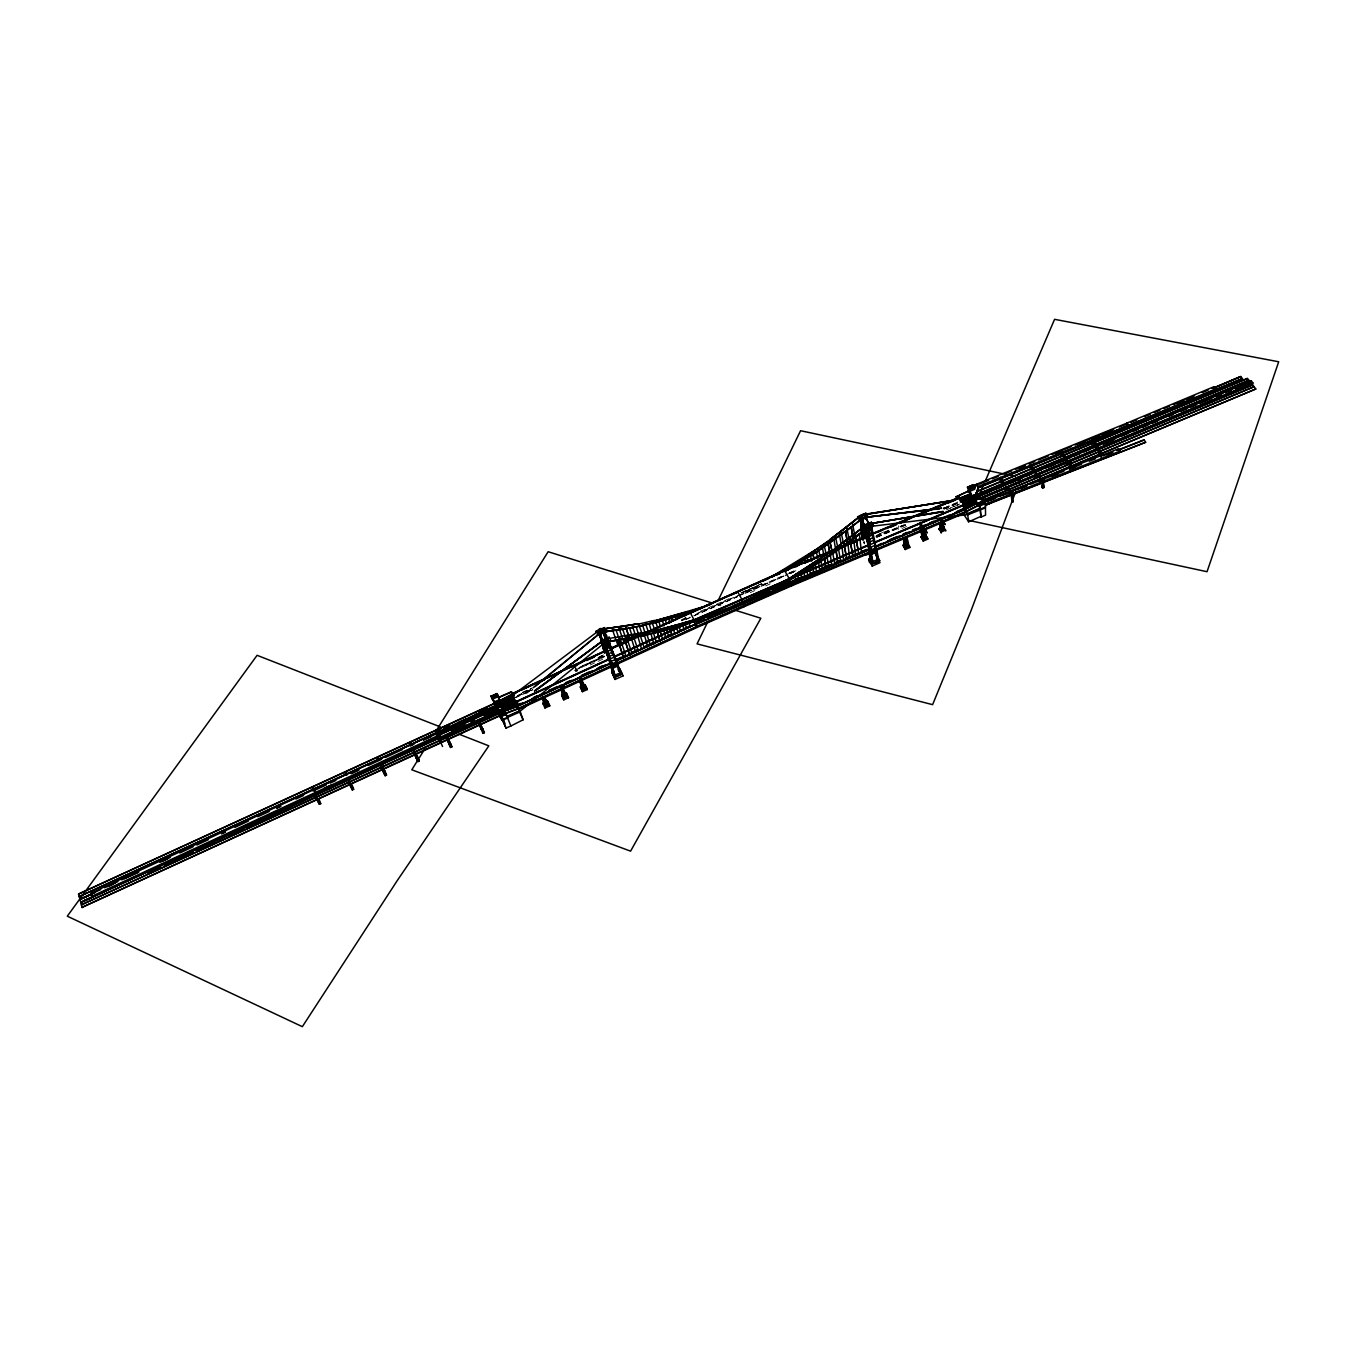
<?xml version="1.0" encoding="UTF-8"?>
<svg xmlns="http://www.w3.org/2000/svg" width="1346" height="1346" viewBox="0 0 1346 1346"><rect width="100%" height="100%" fill="white"/><g stroke="black" fill="none" stroke-linecap="round" stroke-linejoin="round"><path stroke-width="0.75" stroke-dasharray="5 3.75" d="M864.233 542.421L864.267 541.529L863.711 542.775L864.755 542.32M526.572 693.106L531.35 688.95M526.841 693.257L531.62 689.102M756.301 586.318L761.651 583.642M599.677 656.612L603.479 654.879M522.399 692.366L531.872 688.025M598.095 657.639L603.765 655.031M522.534 692.685L531.99 688.344M598.213 657.958L603.883 655.367M681.446 619.766L687.133 617.158M517.436 695.613L530.795 689.472M582.33 665.816L603.345 656.192M681.614 620.27L687.335 617.646M517.15 695.932L532.293 688.984M579.621 667.263L604.236 655.973M681.833 620.355L687.52 617.747M516.898 696.471L532.427 689.303M577.855 668.457L604.371 656.326M681.934 620.691L689.943 617.057M513.701 698.322L532.696 689.657M578.174 668.726L604.791 656.562M686.258 619.126L690.162 617.393M515.703 697.665L532.764 689.825M574.473 670.678L604.825 656.764M686.359 619.328L690.162 617.595M590.137 664.991L603.412 658.901M741.814 592.745L754.433 587.007M741.898 592.963L754.534 587.176M741.04 592.745L762.206 583.457M744.641 591.466L761.937 583.861M700.526 611.202L731.265 597.708M744.725 591.803L762.021 584.198M697.077 613.473L783.608 575.482M695.243 614.651L737.541 596.076M739.055 595.454L784.365 575.55M693.947 615.694L737.389 596.615M739.139 595.79L784.617 575.869M693.947 615.896L737.356 596.833M744.91 593.502L786.434 575.264M863.947 543.077L863.223 541.984L864.485 542.842M750.244 592.644L756.015 590.103M765.655 585.88L771.426 583.34M879.375 533.874L885.13 531.451M876.162 535.523L889.723 529.819M876.212 535.859L889.79 530.173M789.21 572.908L795.032 570.468M876.33 536.364L903.418 525.007M944.068 507.964L959.563 501.469M789.362 573.026L795.116 570.62M875.691 536.818L904.478 524.755M944.774 507.846L956.283 503.017M785.61 574.978L795.907 570.67M876.751 536.751L905.841 524.536M944.64 508.266L956.367 503.37M790.169 573.446L795.923 571.04L790.287 573.665M876.65 537.189L905.471 525.091M943.899 508.973L959.277 502.512M876.768 537.374L905.707 525.041M944.034 509.158L961.33 501.907M950.091 508.081L959.698 504.043M901.971 528.473L907.726 526.05M946.137 509.949L951.891 507.526M953.809 506.719L959.563 504.296M943.529 507.863L949.704 507.173M943.395 508.199L951.622 507.257M943.31 508.435L951.572 507.492M716.863 604.489L720.833 605.734M685.686 618.924L683.802 613.153M575.735 667.734L577.4 670.964M575.146 667.582L576.828 670.846M575.869 671.25L577.148 670.678L575.634 671.368L575.23 669.652M898.438 525.815L898.152 529.668M864.317 542.32L864.519 543.565M863.913 542.219L864.368 543.902M957.46 501.839L957.814 505.373"/><path stroke-width="1.5" d="M688.916 613.423L638.828 626.243L655.586 622.777L688.816 612.952L638.913 626.428L622.205 629.44L638.98 626.109M643.556 635.144L610.411 641.268L643.59 635.632L676.887 626.967L643.506 635.699L676.819 627.32L726.487 609.755C776.272 589.43 823.819 563.2 865.697 529.315L836.808 550.514L806.641 569.964M1127.107 424.276L1127.107 423.014L1213.705 386.807L1215.404 390.323M688.21 612.11L702.982 606.878L654.526 620.927L688.126 611.639M973.108 485.67L1127.107 423.014L1128.806 425.269L1128.806 426.531L978.576 487.673L977.011 485.334M940.635 512.119L871.198 523.51L942.923 511.682M622.205 629.205L605.666 631.678L622.205 629.44M977.785 498.39L987.779 501.385L977.768 498.676L977.667 497.448L987.611 500.073L989.31 503.673L985.491 505.272L1145.665 442.279L1144.05 439.755L1116.692 450.489M1145.665 442.279L985.423 504.868M609.015 638.458L659.17 629.928L692.702 620.287L659.17 629.928M1096.384 450.321L1095.694 449.362L1097.646 449.766L1096.384 450.321L1096.452 446.922M1030.565 469.014L1030.346 465.144M604.287 628.885L637.853 623.905L604.287 628.885L621.129 626.563M1041.955 487.117L1042.864 481.767L1043.924 487.521L1042.645 488.093L1041.955 487.117L1043.234 486.545M614.247 673L612.598 672.344L614.247 673L612.968 673.555L610.983 666.792M614.331 676.365C612.867 672.714 617.292 675.928 614.331 676.365L611.017 666.842L612.497 667.212L611.791 667.936L611.017 666.842M618.824 670.981C617.377 667.33 621.768 670.544 618.824 670.981L618.47 669.77L619.614 669.383L618.319 669.955M620.203 673.774C618.756 670.123 623.148 673.353 620.203 673.774L620.304 671.301L621.179 672.899L620.22 673.32M871.821 562.948L869.937 552.937L870.963 552.483L873.066 562.392L871.821 562.948C869.785 561.602 874.345 560.861 871.232 561.972M872.847 526.168L967.522 514.576M876.953 559.465C880.065 558.354 875.489 559.078 877.542 560.424L878.787 559.886L876.717 549.959L875.691 550.413L876.397 551.507L876.717 549.959M498.138 711.546L501.806 719.858L507.543 718.209L504.868 711.344L498.895 713.969L500.577 717.048M939.373 508.838L867.245 517.116L941.46 508.098M1213.705 386.807L1213.638 388.102L1240.776 376.762L1242.56 378.949L978.525 487.605L975.732 495.614L961.195 501.721M862.349 521.693L862.769 520.263L864.098 538.198M1060.917 456.883L1061.153 452.912L1066.991 459.306L1062.549 452.996L1062.583 453.939M1070.07 469.72L1070.322 465.766M1249.172 380.851L1247.439 378.31L976.775 491.441M963.484 502.428L1017.727 478.587L1251.359 380.868L963.265 502.697M999.556 496.321L1255.801 388.977L1252.638 384.704L981.335 498.256M1251.359 380.868L1252.958 383.223L972.418 501.604M1255.801 388.977L989.899 500.005M688.21 611.824L671.351 616.35M675.961 625.167L642.379 633.478L659.153 629.709M870.862 558.775L871.451 559.751L870.206 560.306L869.011 552.096M877.542 560.424L878.046 558.338M1102.34 453.232L1101.297 453.568L1101.23 457.304L1100.877 452.996L1102.34 453.232L1098.773 449.732L1101.583 453.821M1096.031 446.35L1091.976 440.815L1091.926 444.197L1091.572 440.243M978.576 487.673L976.893 484.089L977.045 485.401L973.208 486.916L973.158 484.695L967.505 487.168L969.49 489.978L969.793 493.124L967.505 487.168L971.173 486.428L974.992 487.42L974.773 489.254L969.625 491.408M983.909 502.916L983.876 500.678L978.189 503.185L980.191 506.012L980.948 517.133L985.575 515.097L985.373 503.74L983.455 501.099L978.189 503.185L980.191 506.012M672.277 618.134L655.536 622.289M980.561 516.544L968.632 521.811L967.538 513.735L980.039 508.216L980.948 517.133M492.72 699.23L492.72 697.766L496.994 693.594L498.121 696.858M500.258 717.048L504.868 711.344L510.891 725.965L506.046 728.102L499.787 713.801L498.895 713.969L500.19 714.692L500.258 717.048L506.231 714.406L504.868 711.344L504.548 712.774L506.231 714.406L499.787 713.801L504.161 711.883L504.935 713.649L500.577 715.584M654.56 620.388L637.718 624.275M496.674 694.99L496.994 693.594L491.071 696.185L492.4 699.23L498.34 696.622L496.994 693.594L499.349 699.701L493.965 702.057L491.071 696.185L498.34 696.622L496.674 694.99L497.482 694.637M510.891 725.965L523.106 719.807L519.926 710.722L506.803 716.493M620.96 626.933L637.768 623.736M625.739 635.766L642.379 633.243M605.666 631.678L622.289 628.885M618.05 665.647L616.889 663.292L620.237 672.849L614.92 675.187L605.835 644.498L608.358 643.388L616.922 664.234L617.696 665.345L618.403 664.621L616.922 664.234L618.857 670.056M1215.472 389.028L1128.772 425.269L1128.756 426.463L1242.526 378.512L978.492 487.252L975.648 495.193L960.236 501.755M865.848 514.071L953.725 500.51M871.198 523.51L943.058 511.345M1013.05 498.659L1015.978 491.021M1018.922 483.365L1020.386 479.546M1012.31 500.611L971.004 610.781L932.61 704.665L697.06 643.876L707.996 621.347M602.941 629.928L604.404 627.623L595.958 631.324L597.775 632.755L599.727 632.082M598.802 632.687L597.927 630.584C602.049 624.578 603.26 633.831 604.791 628.414L604.404 627.623M604.32 632.721L605.784 630.416L597.321 634.117L599.155 635.564L601.275 635.228M604.707 633.512L605.784 630.416M980.813 491.425L983.926 484.24M985.474 480.657L1054.574 319.322L1278.7 361.771L1207.042 571.714L968.363 520.313M607.669 639.501L609.132 637.196L600.653 640.915L603.277 642.395L603.126 641.133L607.652 639.131L608.661 641.167L606.39 642.16M607.753 639.67L608.257 641.992L607.534 640.309L609.132 637.196M609.048 642.311L610.529 640.006L602.049 643.741L605.263 644.734L605.75 646.517L609.654 644.818L609.368 642.934L620.304 671.301M609.452 643.119L610.529 640.006M718.798 599.105L800.567 430.72L1014.968 476.316M751.438 597.843L733.301 605.818M866.101 528.372L865.882 526.488L869.028 551.389L868.305 550.278L869.348 549.824L869.583 551.153L869.213 550.127M877.222 550.75L870.643 554.047L870.963 552.483M865.209 515.653L865.848 513.163L864.889 516.174M866.521 518.816L867.497 515.804L865.764 518.95M870.492 525.226L871.451 522.198L871.064 524.587L869.163 525.596M871.434 527.245L873.1 524.873L872.124 527.884L863.509 531.906M435.801 731.4L548.142 551.725L712.909 603.244M424.915 748.797L411.792 769.794L630.584 851.16L760.86 618.235L734.781 610.091M713.144 613.877L742.538 602.217M693.493 622.071L726.386 609.587M869.802 559.128L870.206 560.306M844.548 528.742L830.145 539.41L858.479 517.587L830.246 539.578L800.87 560.037L830.482 539.78L858.327 517.436M985.373 503.74L983.876 500.678L980.039 505.945L985.726 503.438L983.876 500.678L985.726 503.438L979.299 502.916L980.359 504.514L984.515 502.681M533.066 687.789L598.179 634.723M534.951 686.628L598.011 634.74M519.405 711.765L602.739 644.347M863.913 526.471L835.445 548.226L864.065 526.639L849.881 537.66M654.526 620.927L671.435 616.518M786.215 570.502L816.652 551.608L845.995 531.132L816.753 551.776L786.316 570.704L816.955 552.011L860.111 520.246M742.689 602.503L791.179 579.15L836.707 550.346L865.545 529.146M534.513 690.868L601.679 641.672L534.581 691.053M536.516 689.976L601.527 641.504M742.521 602.251L790.439 577.855L835.546 548.394L849.763 537.491M835.731 548.596L790.439 577.855L820.707 558.472M815.558 549.774L771.494 576.811M596.345 632.115L604.791 628.414M597.708 634.908L606.171 631.207M601.056 641.706L609.536 637.987M625.654 636.322L642.53 633.108M602.436 644.532L610.933 640.814M862.231 539.847L860.447 519.169L865.629 516.948L864.452 515.064L860.044 516.982L860.01 518.311L857.621 516.763L865.848 513.163M858.092 517.52L866.319 513.92M861.877 520.852L859.253 519.421L867.497 515.804M859.724 520.162L867.951 516.561M865.764 518.042L869.264 524.604L866.084 517.705L861.676 519.64L865.831 527.262L863.661 526.572L864.654 524.906L871.451 522.198M863.661 526.572L871.922 522.955M871.535 527.396L871.989 528.154L871.703 526.774L867.278 528.709L867.581 530.088L864.839 528.49L873.1 524.873M865.31 529.247L873.571 525.613M800.87 560.037L771.712 577.249M867.245 517.116L941.561 508.266M806.54 569.795L775.296 587.579M771.611 577.047L785.341 568.988M978.727 505.002L966.579 511.228L791.381 584.854L696.824 626.428L518.227 708.484L504.7 713.531M504.834 713.851L518.361 708.787L696.908 626.765L791.465 585.19L966.63 511.581L978.761 505.356M977.28 502.933L964.998 509.209L966.697 512.288L791.599 585.863L697.127 627.421L518.664 709.426L514.778 700.694M965.048 509.562L977.331 503.286M495.446 702.78L511.934 694.401L495.58 703.083L78.405 894.114L514.071 694.3L596.884 632.098M760.406 593.586L763.956 591.786M92.891 897.159L91.225 893.004L436.424 732.729L436.979 733.923M92.151 893.643L82.628 898.068L92.386 893.929M107.394 886.577L114.999 883.043M124.522 878.618L137.864 872.427M162.614 860.935L170.235 857.402M179.758 852.977L193.084 846.785M196.886 845.019L208.31 839.719M221.653 833.527L225.455 831.761M234.978 827.336L248.303 821.144M257.826 816.719L269.25 811.419M276.872 807.886L280.675 806.119M295.918 799.036L303.54 795.503M313.063 791.078L326.388 784.886M330.191 783.12L335.911 780.461M351.138 773.395L358.759 769.862M368.282 765.437L381.608 759.245M385.427 757.478L402.555 749.52M410.177 745.987L413.979 744.22M423.502 739.795L436.827 733.604M80.07 899.532L92.033 893.996L91.225 893.004M221.619 833.813L225.421 832.047M276.872 808.155L280.691 806.389M351.205 773.647L358.827 770.114M423.603 740.014L431.242 736.481M439.688 734.243L514.34 699.785M323.78 788.554L331.402 785.021M436.054 736.329L472.194 719.504M92.1 896.167L437.652 735.69L438.173 736.784L80.928 902.712M437.988 736.38L83.435 901.046L438.14 736.699M147.353 873.117L160.679 866.908M164.498 865.142L193.067 851.85M196.869 850.083L438.779 737.507M179.943 858.344L193.286 852.136M197.088 850.369L214.233 842.394M229.459 835.294L242.785 829.102M246.604 827.319L438.931 737.827M545.214 705.708L542.741 697.716L544.188 697.144L543.246 697.346M562.931 694.889L561.585 689.556M581.388 687.268L579.52 679.78M545.517 705.994L543.161 697.178L545.685 706.347M564.058 698.406L562.157 689.169M581.438 680.773C587.781 702.225 577.316 681.211 581.724 680.117L580.126 676.786M903.889 545.265L903.469 537.29M923.642 538.77C918.897 534.951 919.436 502.31 923.205 541.092L927.798 539.073L925.409 534.547L923.878 535.186M940.164 522.517L939.693 528.49L941.224 533.05M939.643 522.702L939.895 528.81L940.265 522.837M923.44 539.292L923.255 529.685L924.702 529.466L927.31 532.915L922.212 525.209M905.421 547.704L905.757 538.282M941.46 531.233L941.796 521.407L942.082 531.367M498.357 697.43L511.379 691.709L511.682 693.88L604.741 650.993M610.411 648.385L784.567 570.384L867.968 535.439M606.827 650.572L511.884 694.132L515.905 702.242L610.815 658.665M610.613 648.839L784.752 570.839L868.153 535.876M513.819 693.543L517.655 691.794M521.474 690.044L544.407 679.511M553.963 675.137L561.602 671.62M571.158 667.246L582.633 661.98M586.452 660.23L594.091 656.713M613.204 647.948L626.58 641.823M636.136 637.432L641.874 634.807M645.693 633.041L649.512 631.291M653.332 629.541L676.264 619.025M540.705 681.598L544.524 679.831M554.081 675.456L559.818 672.832M586.57 660.55L594.209 657.05M619.042 645.659L626.681 642.143M636.237 637.768L641.975 635.127M668.726 622.861L676.365 619.362M517.941 702.965L439.166 739.139L435.448 730.373L435.969 731.467L439.721 729.633M443.524 727.883L449.228 725.275M478.89 711.782L487.286 707.811M496.809 703.436L513.936 695.579M439.873 729.953L435.919 731.383M500.746 702.006L514.071 695.899M501.267 701.502L500.796 700.391L501.772 702.595L438.594 731.585L439.116 732.678M439.284 731.315L79.078 896.621L448.958 727.261M458.347 722.566L465.968 719.067M452.778 725.511L466.103 719.387M469.922 717.637L481.346 712.387M485.166 710.638L494.689 706.263M438.931 732.258L514.996 697.346M439.065 732.561L513.701 698.322M436.895 733.688L502.243 703.706L501.772 702.595M100.731 889.504L79.969 899.397M104.551 887.754L117.893 881.613M121.712 879.863L138.874 871.989M159.854 862.365L167.493 858.849M438.342 734.529L514.525 700.273L513.364 697.665L502.092 702.595M79.986 899.414L95.246 892.415M108.589 886.274L112.408 884.524M440.394 733.957L513.987 700.324M504.632 709.073L503.185 705.775L439.923 734.798L440.495 736.01M451.785 730.441L465.11 724.333M470.814 721.708L474.616 719.959M484.139 715.584L497.465 709.46M501.284 707.727L516.511 700.728M440.462 735.892L438.224 736.918L442.565 746.508M503.707 706.986L515.215 701.703M608.712 659.086L515.703 701.788L516.982 705.741M867.901 545.08L694.115 619.883L614.399 656.478L609.149 644.684L610.192 646.955M504.346 707.205L610.731 658.48M614.483 656.663L694.25 620.136L695.495 624.073L615.93 660.617M614.6 656.932L694.317 620.321L868.086 545.517M515.568 702.73L80.625 902.358L439.738 737.844M443.557 736.094L456.917 729.953M466.473 725.561L474.095 722.062M477.914 720.312L489.372 715.046M493.191 713.296L497.01 711.546M438.914 738.618L517.133 702.696M439.065 738.92L517.268 703.016M522.585 702.915L81.298 904.882L499.803 712.657L504.01 721.338M499.803 712.657L517.52 706.398L499.803 712.657L520.549 703.47M533.84 697.363L537.643 695.63M549.017 690.397L556.621 686.914M566.111 682.557L569.896 680.807M581.287 675.574L588.875 672.091M598.364 667.734L602.167 665.984M615.442 659.893L621.145 657.269M632.536 652.053L638.223 649.428M645.811 645.945L653.399 642.463M664.789 637.23L670.493 634.605M532.074 698.557L539.662 695.074M549.151 690.717L560.525 685.484M564.327 683.751L571.915 680.252M581.405 675.911L592.795 670.678M596.581 668.928L606.07 664.571M615.559 660.213L625.049 655.855M628.834 654.122L638.324 649.765M645.912 646.265L657.302 641.049M661.088 639.3L670.577 634.942M678.165 631.459L689.556 626.226M610.243 663.225L517.1 706.011L515.855 703.218L498.912 710.654L499.938 712.976M517.184 706.179L612.11 662.569M615.913 660.836L695.646 624.208L616.014 661.155M517.318 706.499L612.228 662.905M500.83 714.978L81.971 907.389L500.964 715.298L505.087 723.643M446.889 738.702L448.235 738.113L448.706 739.206C447.108 743.059 446.922 733.486 446.536 735.892M577.737 681.631L582.481 679.545L582.145 678.636M902.392 538.804L899.33 540.15L899.195 539.174M942.217 521.222L944.421 530.324L942.419 521.541M480.354 724.552L479.681 725.225L480.354 724.552L484.375 732.729L483.029 733.318L482.558 732.224L483.904 731.635L484.375 732.729M561.837 689.051L565.943 697.413L561.568 688.916L562.864 688.344L561.282 684.979M612.077 668.239L610.966 667.162L617.848 664.083L608.796 643.338M865.545 555.175L876.852 550.665L871.787 527.834L871.804 529.802L868.019 531.451L867.11 529.331L868.557 529.668C868.103 534.345 874.698 525.563 868.355 529.331L871.098 553.206M414.804 753.878L416.166 753.289M562.729 688.715L567.356 696.959L562.662 689.152M616.99 664.789L616.939 663.073M875.438 551.086L875.691 552.247M906.396 537.592C909.61 562.022 909.593 531.249 904.024 539.023M941.207 518.462L945.329 524.604L939.609 518.849M561.652 689.186L562.864 688.344M611.437 667.683L618.403 664.621M580.412 681.413L581.724 680.117M875.59 551.574L874.193 549.824M414.77 754.786L415.578 754.332L413.794 749.991L412.97 750.345L414.77 754.786L415.578 754.332L419.279 760.995L417.916 761.584L414.888 755.005M1069.565 466.675L1068.287 467.23L1070.238 467.634M1071.769 466.002C1070.625 467.886 1072.274 463.428 1069.01 462.149L1068.539 463.26M382.23 769.744L383.055 769.256L381.305 764.898L380.497 765.268C381.675 771.09 384.603 769.172 386.521 775.128L385.158 775.733L381.978 768.953L385.158 775.733M612.548 668.339L617.881 666.001M871.215 554.518L876.414 552.23M350.465 784.247L349.741 784.937L350.465 784.247L353.661 789.345L352.299 789.951L347.924 780.226L349.102 780.646M904.091 540.856L905.606 540.183M317.033 799.961L317.774 799.255L320.718 803.68L319.339 804.285L317.033 799.961L317.774 799.255M941.931 525.26L943.092 524.755M923.844 533.353L925.005 532.831M967.572 514.071L980.073 508.569M1011.267 495.025L1012.697 495.513L1011.267 495.025L1011.973 502.243L1013.252 501.671L1012.428 495.261M543.683 701.115L545.652 700.257M563.015 692.567L564.226 692.046M581.825 684.374L583.02 683.852M905.774 541.799L906.935 541.277M384.956 771.123L383.593 771.712L384.031 772.823L385.393 772.234L383.307 768.398M417.664 757.007L416.301 757.596L416.755 758.707L418.118 758.101L415.022 752.33M519.808 712.017L501.806 719.858L498.895 713.969L500.19 714.692M562.477 692.988L564.445 692.113M581.236 684.811L583.188 683.953M904.142 542.674L906.043 541.849M985.642 506.887L980.477 509.158L978.609 503.64M1100.54 456.344L1101.802 455.789L1101.634 452.66L1102.34 453.484M450.237 742.908L448.891 743.497L449.345 744.59L450.708 744.002L447.461 737.642M612.968 673.555L613.053 671.082L613.927 672.68L612.985 673.101M618.369 668.743L619.799 670.106L618.84 670.527M1012.697 495.513L1011.67 495.597L1011.973 502.243M318.279 801.341L319.641 800.735L319.238 799.608L317.858 800.214L318.279 801.341L316.68 798.228M481.33 729.381L482.676 728.792L483.147 729.885L481.801 730.474L479.344 724.585L480.623 724.03L481.094 725.124L479.748 725.713L477.679 720.615M351.188 787.023L352.551 786.434L352.13 785.307L350.768 785.913L351.188 787.023L349.422 783.456M871.165 559.431L870.155 558.455L870.239 559.835L871.451 559.751M941.948 527.11L943.479 526.437L945.817 531.014M984.969 508.031L967.942 514.761L964.005 508.687M1042.511 482.692C1044.563 481.447 1040.694 485.822 1042.645 488.093M542.859 703.235L547.62 701.131L549.757 705.876L544.979 707.979L542.859 703.235L543.212 704.126L547.99 702.023L547.62 701.131M561.635 695.108L566.397 693.022L568.534 697.75L563.772 699.853L561.635 695.108L563.772 699.853M582.229 686.073L583.827 685.383M905.824 543.616L907.355 542.943M580.362 686.948L585.106 684.862L586.94 688.681L587.26 689.573L582.498 691.676L580.362 686.948L582.498 691.676M316.697 798.935L318.935 803.158L320.298 802.553L320.718 803.68M349.388 783.927L351.861 788.823L353.241 788.218L353.661 789.345M923.911 537.02L925.812 536.179M941.964 528.944L943.849 528.12M384.72 774.623L386.083 774.017L386.521 775.128M417.916 761.584L417.479 760.473L418.825 759.884L419.279 760.995M545.046 704.109L547.031 703.235M563.873 695.966L565.842 695.091M450.557 747.467L450.086 746.357L451.448 745.768L451.903 746.862L450.557 747.467L446.838 738.836M582.65 687.772L584.601 686.914M613.877 674.127L615.29 675.49L614.348 675.911M905.875 545.45L907.776 544.608M872.797 562.073L871.872 562.493L871.787 561.114L873.066 562.392M615.122 674.767C612.245 676.348 615.66 673.437 615.61 675.793M923.945 538.837L926.216 537.845M941.981 530.778L944.236 529.786M545.5 705.792L547.856 704.749M564.311 697.649L566.649 696.622M583.054 689.472L585.392 688.445M878.501 559.566L877.592 559.97L877.239 558.153L878.787 559.886M905.925 547.267L908.197 546.274M927.68 538.097L923.07 540.116L920.815 536.566L923.205 541.092M945.7 530.038L941.106 532.057L938.835 528.524L938.936 529.5M549.757 705.876L549.404 704.984L544.625 707.087L544.979 707.979M563.419 698.961L568.197 696.858L568.534 697.75M582.179 690.767L586.94 688.681L584.517 685.467M909.677 546.526L905.067 548.545L905.202 549.521L909.795 547.486L908.18 544.137M614.348 677.509L622.289 673.791L614.348 677.509L611.723 672.142M871.888 564.058C891.288 553.172 868.389 571.68 868.793 558.994M615.021 679.444L612.094 672.243L615.021 679.444L623.013 675.928L619.564 668.962L620.388 670.577M872.208 566.111L869.18 559.078L872.208 566.111L879.998 562.678L877.39 557.429M604.791 633.68L602.924 629.558L598.398 631.543L600.266 635.665L599.391 633.545L603.917 631.577L604.791 633.68L603.614 633.781M597.321 634.117L599.794 634.706M599.778 634.336L604.304 632.368M859.253 519.421L861.204 520.767M599.862 634.521C600.636 644.414 612.026 639.687 604.388 632.536M600.535 635.144L605.111 650.505L606.81 650.741C591.029 615.61 611.824 655.906 605.061 650.421M604.186 633.529L604.152 635.093M861.777 520.7L867.009 529.18L864.839 528.49M862.214 519.606L862.332 522.248L861.524 520.279L862.954 520.582M865.966 519.27L866.084 517.705M601.023 636.187L599.879 634.875L604.892 652.305M604.32 634.74L604.404 632.889L603.395 633.343L605.633 638.627M604.876 635.379L606.76 639.501M866.908 535.59L863.509 536.97L867.531 536.28L862.853 522.349L867.598 536.734L863.543 537.424L867.06 535.944M865.495 524.94L865.125 526.623L863.207 525.815M869.062 523.375L865.175 525.293M603.126 641.487L600.653 640.915M869.482 527.733L868.91 526.236L871.232 526.017L870.054 524.099L865.259 526.353L867.581 530.088M603.647 641.47L610.209 664.571M865.73 527.094L866.706 526.673M608.897 658.244L603.277 643.539M862.988 530.105L862.921 529.214L866.656 528.507M602.049 643.741L604.522 644.313M604.505 643.96L609.048 641.958L609.536 643.287L604.993 645.272L602.84 643.725M604.59 644.128L609.132 642.126M871.804 526.925L867.278 528.709M608.695 642.681C610.075 644.482 605.885 648.385 605.616 644.044L604.606 644.482L605.75 646.517M867.8 529.584L870.559 553.442L867.531 529.146M605.532 646.063L604.657 643.573L610.899 664.1M609.132 642.496L616.468 661.643L614.264 656.865M973.074 485.368L967.925 487.622L969.49 489.978M492.333 696.892L491.071 696.185L492.333 696.892L492.4 699.23M968.363 488.026L969.339 489.894L974.992 487.42L973.158 484.695L969.339 489.894L967.505 487.168L969.137 487.689M973.259 485.872L974.992 487.42L973.158 484.695L974.033 485.536M863.695 534.412L867.934 532.562M973.797 486.663L969.658 488.463L968.615 486.899L972.737 485.082L974.639 487.706M606.945 648.654L610.024 647.308M868.759 533.756L871.754 532.444M695.411 610.361L712.707 602.772M716.543 601.073L749.2 586.755M753.037 585.056L779.923 573.261M695.495 610.697L701.266 608.156M708.938 604.791L712.791 603.109M731.988 594.68L737.759 592.139M762.711 581.186L768.482 578.662M776.171 575.28L780.007 573.598M956.182 496.842L968.582 491.021L956.182 496.842L957.09 498.306M498.491 697.75L511.514 692.029M606.238 650.438L512.203 693.998M610.865 648.402L784.701 570.637L868.002 535.641M867.547 536.246L862.853 522.349M610.647 649.058L610.243 648.133M871.384 535.069L871.569 533.958M607.685 651.279L611.067 649.782M869.079 536.516L872.376 535.052M871.03 534.446L959.614 497.549L872.023 534.261M1062.331 453.148L1061.59 456.395M608.409 653.87L612.127 652.238M869.398 539.258L873.016 537.66M409.857 742.639C412.583 742.773 407.502 742.655 411.052 745.583M1091.236 443.255L1092.498 442.699M377.469 757.512C380.195 757.63 375.113 757.512 378.613 760.473M961.885 500.628L1249.021 380.262L961.936 500.964M500.779 714.39L496.59 705.405L513.381 697.649M346.107 775.397L344.98 772.419L346.41 773.496M344.98 772.419L345.922 772.268M609.132 656.461L613.17 654.694M869.701 541.984L873.638 540.251M312.423 787.343C315.183 787.46 310.051 787.36 313.5 790.354M346.158 772.823L345.098 772.621M868.456 544.188L863.392 529.5L868.103 544.861M497.616 707.693L512.658 701.098M963.315 503.051L991.211 491.071M477.191 717.233L476.282 717.368L477.056 716.93M1000.448 477.342L1005.63 484.947L1000.717 479.193M609.856 659.052L614.213 657.134M870.021 544.709L874.261 542.842M444.937 732.073L444.012 732.207L444.803 731.753M876.347 546.274L964.964 509.04L964.544 504.817L873.857 543.111M966.748 503.724L1252.975 382.853M697.043 622.458L700.829 620.792M740.502 603.345L746.172 600.854M763.165 593.384L766.951 591.718M774.505 588.404L780.175 585.914M785.845 583.424L789.614 581.758M697.144 622.777L704.698 619.463M708.467 617.797L712.253 616.148M717.923 613.658L734.916 606.171M738.685 604.522L750.025 599.542M753.81 597.876L759.464 595.386M763.249 593.721L768.919 591.231M772.688 589.565L789.698 582.095M508.199 706.196L515.737 702.881M610.579 661.626L615.257 659.574M695.495 624.073L870.946 548.731M870.34 547.435L874.9 545.416M966.882 504.935L972.266 502.563M695.731 624.544L870.997 549.067M1007.531 489.54L1007.599 487.841L1012.68 495.261M1037.901 476.097L1038.372 474.97L1043.52 482.356M1034.838 476.888L1036.117 476.333L1035.848 473.136M412.97 750.345L414.147 750.765M610.714 663.561L609.654 664.032L610.411 665.126L610.562 663.864M615.543 661.424L617.023 661.811M956.939 511.497L977.196 502.714M380.497 765.268L381.658 765.689M955.054 512.658L977.23 503.068M611.286 664.201L616.3 661.996M869.836 550.632L868.305 550.278M870.643 550.144L875.523 547.99M347.924 780.226L348.866 780.074M315.267 795.217C317.656 794.998 312.962 796.142 316.916 799.743M499.416 714.406L504.851 712.017M980.325 502.882L983.775 501.368M979.064 504.06L980.039 505.945L978.189 503.185L979.838 503.707M863.896 514.155C852.876 520.465 865.259 511.446 864.082 515.383M602.537 628.767L597.927 630.584M595.958 631.324L598.415 631.897M857.621 516.763L860.01 518.311M602.419 629.945L603.227 631.812L602.453 628.599M602.587 630.281L607.147 639.518M602.234 630.988L603.244 630.551M979.013 506.483L979.417 505.036L979.013 506.483L974.689 499.972M985.39 504.043L1120.175 451.078L1118.476 448.79L987.611 500.073L989.31 503.673M973.225 486.629L977.011 485.031M871.855 533.807L959.446 497.095L964.56 505.036M783.759 571.579L789.58 569.139M793.45 567.507L799.272 565.084M803.141 563.452L863.223 538.265M876.784 532.579L882.606 530.156M886.476 528.524L896.167 524.469M900.037 522.837L911.663 517.958M915.549 516.342L956.232 499.282M807.095 562.174L812.9 559.734M841.973 547.553L847.778 545.113L845.574 531.485L847.896 545.231M851.648 543.498L857.469 541.058M890.396 527.245L896.217 524.805M900.087 523.19L905.908 520.751M948.526 502.882L954.331 500.443M959.748 498.626L971.274 493.797L968.733 489.002L968.346 490.466L972.636 496.91M959.748 499.921L971.492 494.874L960.001 500.056M966.849 497.818L976.237 494.319L977.65 496.741L1022.152 477.763M1026.022 476.148L1031.827 473.725M1035.697 472.093L1041.518 469.67M1045.388 468.055L1070.558 457.522M1074.428 455.907L1080.232 453.467M1084.102 451.852L1089.907 449.429M1093.793 447.797L1099.598 445.375M1103.468 443.759L1115.077 438.897M1120.898 436.457L1128.638 433.227M1132.508 431.612L1138.312 429.172M1142.182 427.557L1148.003 425.134M1151.873 423.502L1157.678 421.079M1169.287 416.217L1173.174 414.602M1180.913 411.354L1186.718 408.932M1190.587 407.316L1196.392 404.877M1200.279 403.262L1211.888 398.399M1215.758 396.784L1221.562 394.344M1225.432 392.729L1231.254 390.306M1235.123 388.691L1250.602 382.197M995.081 489.456L1000.886 487.033M1010.56 482.978L1016.365 480.556M1049.274 466.793L1055.079 464.353M1058.949 462.738L1064.753 460.315M1103.468 444.113L1113.159 440.058M1217.676 396.347L1221.545 394.715M977.751 498.323L963.231 504.784M873.672 542.657L977.768 498.676M868.052 545.315L694.115 619.883M873.705 542.859L964.544 504.817M964.274 505.473L975.833 500.628L979.535 506.264M981.369 498.592L1252.621 385.074M964.224 506.163L975.783 501.318M964.258 506.517L975.8 501.671M964.392 506.719L975.934 501.873L975.833 500.628M982.731 500.325L1254.236 386.655L984.7 499.871M795.385 579.335L799.238 577.72M822.305 568.029L830.011 564.798M835.782 562.376L839.618 560.76M845.389 558.338L849.242 556.722M853.078 555.107L856.931 553.492M862.702 551.069L866.555 549.454M889.622 539.763L897.328 536.532M903.099 534.11L906.935 532.494M912.706 530.072L916.559 528.456M920.395 526.841L924.248 525.226M930.019 522.803L933.872 521.188M791.616 581.287L803.158 576.441M810.847 573.211L814.683 571.596M820.454 569.173L831.996 564.327M835.849 562.712L841.603 560.289M845.456 558.674L866.605 549.791M878.147 544.945L881.983 543.33M887.754 540.907L899.296 536.061M903.132 534.446L908.903 532.023M912.756 530.408L937.758 519.926M941.594 518.311L949.283 515.081M868.658 549.488L789.951 582.549L789.042 578.174M874.782 547.115L965.217 509.125L966.63 511.581M874.85 547.452L965.25 509.478M989.933 500.359L995.703 497.936L989.697 500.258M1131.01 422.375L1136.781 419.952M1144.487 416.722L1150.275 414.316M1154.128 412.7L1159.916 410.278M1163.768 408.679L1169.539 406.256M1173.392 404.641L1184.968 399.812M1190.739 397.39L1194.592 395.774M1202.315 392.561L1208.085 390.138M1211.938 388.523L1240.844 376.443L1213.856 388.085M1177.111 403.379L1182.882 400.973M1192.489 396.952L1186.718 399.358L1192.657 396.952M1177.245 403.396L1183.033 400.973M976.826 491.795L1247.422 378.68M547.014 701.754L549.404 704.984M585.661 688.95L580.765 679.225M548.125 705.27L543.75 697.329M926.822 538.215L924.5 529.146M978.929 484.257L988.57 480.337M992.406 478.772L998.194 476.434M1005.883 473.287L1011.654 470.949M1015.507 469.384L1025.13 465.464M1028.983 463.899L1034.754 461.56M1038.607 459.979L1048.231 456.075M1052.084 454.511L1071.332 446.67M1075.185 445.105L1113.68 429.458M1119.451 427.103L1127.157 423.973M1019.343 468.105L1025.114 465.766M1055.903 453.249L1061.725 450.96M1079.004 443.844L1084.775 441.505M1092.464 438.375L1098.286 436.087M1102.088 434.455L1111.762 430.602M1128.806 425.269L978.458 486.428L975.682 495.547M1003.376 494.907L1013.134 491.071M1017.054 489.54L1026.813 485.704M1030.733 484.173L1063.946 471.15M1071.753 468.088L1081.528 464.269M1089.335 461.207L1095.207 458.902M1103.013 455.84L1112.789 452.02M1007.245 493.662L1013.101 491.357M1020.907 488.312L1026.762 486.007M1038.473 481.414L1044.378 479.193M1052.135 476.063L1058.04 473.842M1069.7 469.182L1075.605 466.944M1106.782 454.645L1112.637 452.34M1144.05 440.125L1118.543 450.119L1118.476 448.79M971.173 493.982L958.217 498.811L971.139 493.629M966.882 498.171L976.237 494.319M726.049 609.065L692.702 620.573M704.85 606.575L710.402 604.573M688.816 613.254L694.351 611.37M688.176 612.161L703.083 607.349M692.786 620.456L676.029 625.654M643.657 635.312L610.512 641.218M955.912 499.854L865.613 514.475L953.607 500.342M862.954 529.668L866.706 528.961M604.32 643.556L602.739 643.304L608.611 658.901L603.277 643.573M440.529 726.975L257.086 655.317L67.3 916.189L302.345 1026.678L397.053 880.89L488.817 745.852L459.07 734.209M860.06 520.246L846.096 531.3M610.411 648.536L611.235 649.277L609.351 645.794M1043.537 482.608L1043.924 487.521M492.821 699.466L494.066 700.845M568.197 696.858L565.522 694.149L563.234 688.832M1120.124 452.29L1120.175 451.078M1093.137 440.613L1097.478 446.569M1096.788 446.014L1092.75 440.479L1093.188 443.658M1092.38 440.95L1096.721 446.906M1061.489 452.407L1064.316 455.941M1068.253 462.486L1071.012 466.591M1065.309 463.041L1065.982 464L1065.965 461.089M1031.961 465.447L1032.096 466.978M1031.103 464.555L1036.37 472.11M1030.329 464.892L1035.596 472.446M1037.598 475.306L1040.694 479.748M1032.988 469.064L1031.103 464.807M317.521 798.582L320.298 802.553M1017.727 478.587L1019.174 480.69M1001.239 477.948L1001.407 479.479L1000.297 477.847M1000.734 478.116L1004.991 484.358M1011.132 493.746L1012.259 495.395L1012.125 494.234M1006.825 488.177L1011.923 495.85M1002.299 481.868L999.96 478.453L1000.028 482.642M1012.596 500.695L1013.252 501.671M976.069 492.586L979.484 497.7M964.224 504.952L959.311 497.667M959.143 497.448L964.241 505.154M963.5 507.509L965.637 510.689M956.148 496.489L957.595 498.945M963.231 513.583L968.632 521.811M350.212 783.574L353.241 788.218M940.854 518.715L942.839 521.356M940.131 518.816L942.015 521.726M943.075 527.413L944.337 529.533M940.097 528.288L941.662 530.711M852.27 522.685L855.955 541.025M922.532 526.875L921.505 526.925M922.111 527.06L921.892 536.852M927.798 539.073L925.409 534.547M846.651 527.329L849.982 543.599M835.344 536.145L838.104 548.949M823.954 544.356L826.091 553.812M905.151 538.148L906.598 537.929M907.557 543.935L909.795 547.486M818.267 548.445L820.084 556.235M905.622 547.199L903.688 544.945L905.067 548.545L902.83 544.979L905.202 549.521M806.792 556.1L808.122 561.518M350.431 783.019L352.551 786.434M801.072 559.869L802.031 563.755M795.284 563.385L796.142 566.767M871.367 528.019L871.535 529.365M860.044 516.982L861.221 518.883M862.887 521.996L863.829 537.828M861.171 522.012L862.534 524.233M866.975 531.434L868.355 533.672M861.356 524.553L862.736 526.774M867.295 534.177L868.658 536.415M876.044 550.497L877.558 559.532L872.376 561.804L871.013 553.273M861.558 527.077L862.921 529.298M867.615 536.919L868.978 539.157M876.549 551.894L875.186 549.673L875.758 553.324M861.743 529.601L863.106 531.805M867.934 539.662L869.297 541.9M876.549 555.36L879.678 560.626M861.928 532.107L863.291 534.328M868.237 542.388L869.617 544.625M876.902 557.631L878.972 560.996M862.13 534.614L863.476 536.818M868.557 545.113L869.92 547.334M862.315 537.104L863.661 539.309M870.239 550.043L868.877 547.822L866.891 530.122M870.845 552.769L871.198 553.795M868.675 550.363L866.942 528.658M870.812 554.434L869.449 552.197L871.972 561.703L870.61 553.172M870.711 558.22L869.314 553.156M858.748 553.812L855.164 533.571L858.041 549.757M840.981 531.737L843.992 546.005M840.762 561.349L838.087 546.897M832.35 551.036L834.789 563.957M382.802 768.6L386.083 774.017M847.795 542.976L849.696 558.085M839.685 535.809L841.755 547.738M846.752 558.876L843.706 542.438L845.995 554.771M834.066 540.217L835.765 550.178M317.875 799.591L316.091 794.847M599.576 633.966L598.936 631.88L604.32 652.541M822.541 548.209L823.853 555.528M826.595 555.023L828.766 566.363M816.517 552.297L817.56 558.018M820.589 559.196L822.507 569.005M803.36 569.947L804.757 576.509M382.786 767.826L385.393 772.234M859.337 534.227L861.625 553.071M810.679 556.033L811.638 561.097M814.767 562.948L816.484 571.629M804.874 559.684L805.564 563.267M808.963 566.666L810.443 574.002M853.583 538.72L855.703 555.713M797.522 573.413L798.716 578.847M842.007 547.216L843.706 560.643M789.227 578.629L784.752 570.839M789.681 582.549L791.599 585.863L790.136 582.667M830.364 555.141L831.845 565.825M350.566 784.567L348.749 779.856M415.308 753.659L418.825 759.884M818.705 562.796L819.731 570.654M812.849 566.414L813.724 573.177M415.342 753.104L418.118 758.101M741.882 599.424L737.541 591.55M741.696 601.561L744.473 606.592M806.893 569.846L807.718 575.718M677.526 615.038L678.603 618.352M544.407 696.976L547.183 702.107M544.036 696.791L548.562 705.085M543.818 696.892L547.99 704.48L546.779 701.838M800.988 573.211L801.711 578.225M795.217 576.828L795.688 580.782M664.756 618.403L666.489 623.686M658.312 619.951L660.499 626.63M694.317 620.321L690.111 612.38M695.327 624.022L697.127 627.421L696.824 626.428M651.834 621.431L654.341 628.986M447.73 738.769L451.448 745.768M684.912 622.895L686.477 628.178M678.586 624.763L680.487 631.139M645.256 622.693L648.318 631.846M638.694 624.022L641.706 632.94M447.781 738.416L450.708 744.002M451.903 746.862L448.134 739.745M668.878 619.362L669.887 622.828M674.733 633.663L672.529 626.378L673.623 630.029M662.501 621.044L663.948 625.924M666.186 628.195L668.743 636.591M632.082 625.217L636.136 637.112M656.057 622.693L657.706 628.178M581.203 679.04L586.082 688.782M581.102 679.41L585.527 688.176L584.282 685.551M662.636 639.283L659.624 629.642L661.441 635.43M646.349 632.67L650.303 645.071M542.892 697.716L547.082 705.842L541.412 694.082M649.277 624.208L651.43 631.224M652.894 631.291L656.411 642.362M644.229 647.763L639.754 633.932M618.655 627.202L624.073 642.765M642.782 625.654L645.272 633.613M636.221 626.95L639.232 636.456M611.841 627.959L617.982 645.474M621.987 673.875L623.013 675.928M689.202 623.417L690.061 627.219M682.91 625.335L684.02 629.978M629.591 628.111L633.192 639.3M633.091 635.076L638.189 650.589M626.243 636.221L632.082 653.651M676.634 627.303L677.98 632.755M631.308 638.004L635.649 652.204M663.898 630.786L665.9 638.307M619.496 636.927L625.991 656.141M650.993 633.916L653.904 644.061M622.71 629.154L627 642.21M644.482 635.413L647.763 646.652M616.182 630.281L621.044 644.953M637.937 636.809L641.706 649.462M480.068 723.896L483.904 731.635M608.93 643.136L609.418 644.364M605.061 636.877L606.205 639.215L603.984 633.613M611.134 649.529L612.295 651.885M618.251 665.092L617.999 663.763M601.797 632.637L601.41 631.846L602.049 633.343M605.145 639.417L604.758 638.627L605.397 640.141M606.541 642.244L606.137 641.453L606.777 642.951M622.357 673.976L619.715 668.625M617.276 664.318L617.696 665.345M619.244 670.157L620.405 672.512L616.872 662.282M600.484 636.221L601.645 638.576M603.126 641.133L604.118 643.152M604.371 643.708L606.558 648.553M479.933 723.324L483.147 729.885M601.107 638.61L602.268 640.948M606.121 648.806L607.282 651.178M601.729 640.982L602.873 643.321M606.844 651.414L608.005 653.769M602.335 643.354L603.496 645.693M607.568 654.005L608.729 656.36M602.958 645.71L604.102 648.049M608.291 656.579L609.452 658.951M603.563 648.065L604.724 650.404M609.015 659.17L610.175 661.525M612.346 667.683L605.616 644.044M611.37 666.926L611.791 667.936M614.651 674.329L612.094 666.371M613.372 672.748L614.533 675.086L611.555 666.539M438.628 738.062L439.166 739.139M498.912 710.671L500.527 714.003M587.26 689.573L585.106 684.862M382.567 769.777L384.031 772.823M580.311 677.879L581.573 680.504M582.751 689.388L579.874 679.949M565.556 693.712L566.784 696.353M560.003 685.551L561.568 688.916M562.779 694.94L564.008 697.565M496.59 705.405L500.51 713.767M608.745 645.457L613.86 656.596M496.354 704.766L499.45 711.479M414.501 754.012L417.479 760.473M415.174 755.257L416.755 758.707M480.488 724.855L478.503 720.261L478.84 721.035M511.379 691.709L512.574 694.368M516.578 703.302L520.061 711.041L506.937 716.812L507.543 718.209M511.682 693.678L515.585 702.393M519.034 710.772L523.106 719.807M496.472 707.744L491.576 696.622L496.977 694.267L499.349 699.701M446.922 739.122L450.086 746.357M502.664 720.346L506.046 728.102M503.185 705.775L503.656 706.869M475.845 714.103L477.09 717.014M602.015 630.534L605.683 639.232M513.735 698.355L514.525 700.273M602.806 630.736L606.457 639.417M443.608 728.926L444.819 731.854M445.375 735.471L447.326 740.098M437.669 729.364L440.865 737.036M479.26 724.249L483.029 733.318M617.949 665.647L617.41 664.318L617.393 665.9M410.681 742.285L411.876 745.23M603.782 634.134L604.27 635.312M604.825 635.06L603.967 632.721M378.276 757.142L379.437 760.12M563.469 686.763L563.823 687.671M566.397 693.022L566.75 693.913M345.804 772.049L346.932 775.044M351.861 788.823L352.299 789.951M868.473 552.331L869.97 554.754M313.231 786.989L314.88 791.498M318.935 803.158L319.339 804.285M859.892 517.621L860.7 519.59M517.52 706.398L518.361 708.787M600.299 634.319L600.955 636.759M863.409 529.92L868.523 544.676M600.669 630.551L600.282 629.76M630.079 639.888L625.284 626.025L629.995 639.72M607.652 639.131L608.056 640.292M609.048 641.958L609.536 643.287M672.411 620.641L671.099 616.687L672.327 620.489M599.34 631.291L599.929 633.259M598.768 631.543L599.357 633.512M604.977 643.556L610.781 664.318M605.027 644.297L611.589 667.38M78.623 894.4L82.207 907.675M542.96 697.262L545.248 706.549M542.303 697.901L543.885 703.554M600.215 633.966L605.111 652.743M599.155 632.334L604.539 652.995M906.178 537.693L908.298 546.022M561.147 689.758L562.662 695.428M741.696 598.97L742.841 603.26M924.298 529.23L926.401 538.383M922.431 526.723L922.834 528.406M871.249 529.483L875.657 547.654M870.812 528.255L876.313 550.918M580.715 680.874L582.801 690.229M579.941 679.595L582.633 689.875M814.162 559.179L812.446 552.163L814.078 559.027M942.419 521.138L944.421 530.324M968.228 490.785L968.615 492.501M832.114 551.406L829.557 540.15L832.013 551.254M829.876 553.223L828.211 544.12L829.775 553.038M861.793 515.282L862.248 516.023M861.676 519.64L861.978 521.02M864.452 515.064L864.654 516.292M869.6 551.86L870.761 559.162M863.88 518.664L863.425 517.924M860.111 517.116L860.447 519.169M867.85 525.075L867.379 524.317M853.785 542.775L851.21 527.094L853.684 542.606M874.782 549.589L875.876 555.932M870.054 524.099L870.239 525.327M869.482 523.19L869.785 524.57M876.364 550.649L877.693 559.196M1001.559 481.918L1001.138 478.705L1000.549 482.373M1005.613 486.562L1006.034 489.776M1032.231 469.367L1031.793 465.918L1031.137 469.855M1066.722 459.306L1067.26 463.445M868.086 528.911L870.963 552.836M943.411 526.505L943.529 527.481M964.073 504.716L964.645 509.175M1012.041 494.672L1012.411 498.693M971.274 493.797L971.391 495.042M860.313 517.436L861.978 539.426M863.543 538.434L861.945 520.094L863.442 540.032M861.305 522.988L862.786 539.611M1062.6 453.08L1062.633 454.006M1035.36 472.446L1035.511 477.847M905.555 537.963L906.043 547.839M905.353 538.064L905.622 548.024M1127.09 423.014L1127.157 424.343M923.474 529.601L923.642 539.611M939.845 523.022L939.895 528.81M941.594 521.508L941.678 531.552M676.802 626.782L693.493 621.785L676.802 626.782M619.85 672.563L620.977 672.192L619.85 672.563M1100.002 453.316L1098.723 453.871L1099.43 454.813L1100.692 454.258L1100.002 453.316M496.287 694.115L491.946 696.017L492.72 697.766L497.061 695.865L496.287 694.115M605.162 650.841L606.928 651.161L605.162 650.841M849.663 538.215L852.994 556.504L849.663 538.215M836.203 551.254L837.818 563.301L836.203 551.254M824.543 559.044L825.821 568.315L824.543 559.044M670.274 629.053L672.041 635.716L670.274 629.053M657.471 632.418L659.944 641.268L657.471 632.418M624.645 639.165L629.726 655.3L624.645 639.165M617.898 640.158L623.619 657.958L617.898 640.158M1093.087 441.623L1093.002 440.613L1093.087 441.623"/></g></svg>
